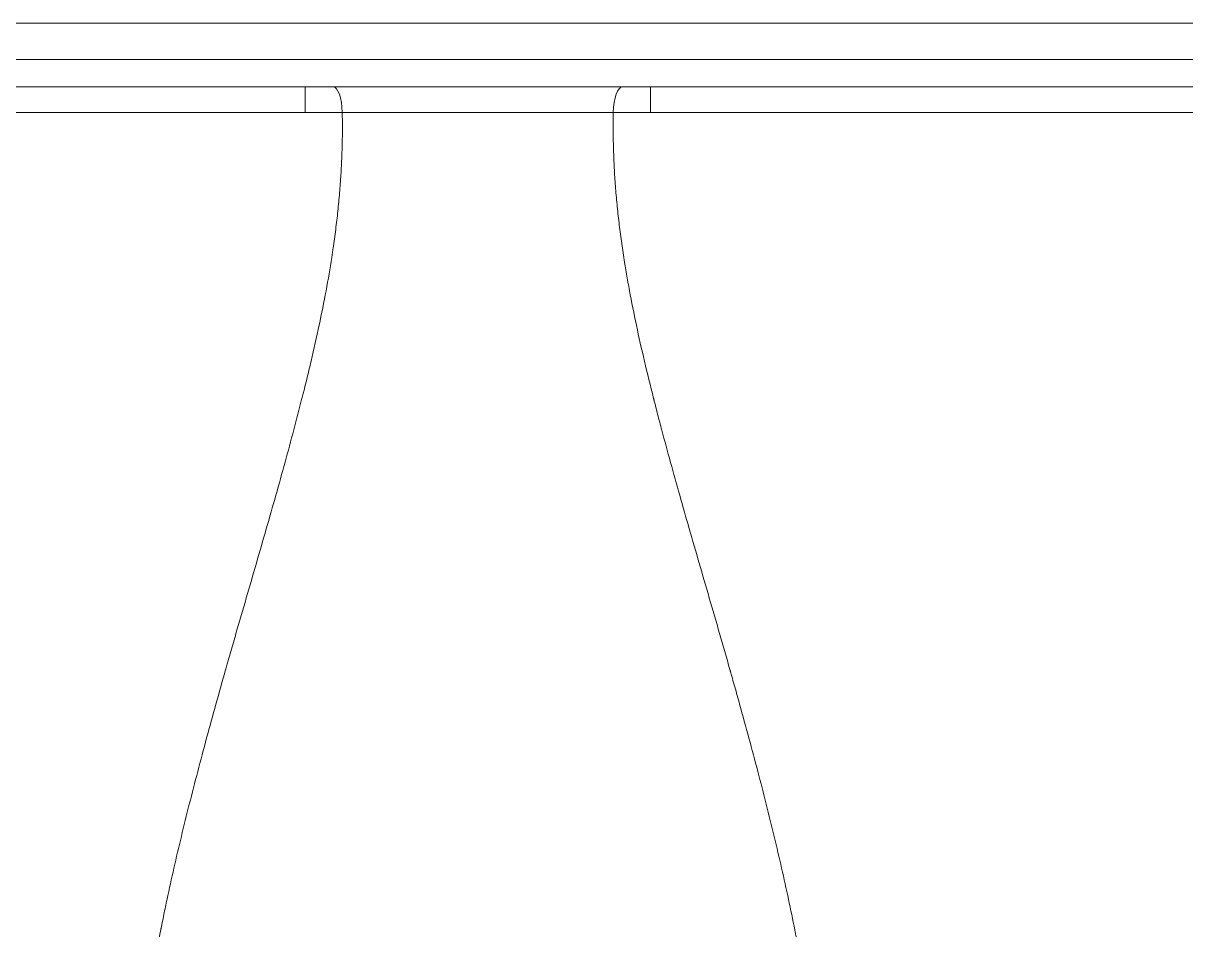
# Model space of a CAD drawing. Header units: millimetres. Extents: x 4664 to 8864, y -38 to 2932.
# Drawn here: x 5181.1 to 5292.7, y 1084.1 to 1171.2 of the extents above; entities that cross this region are included whole.
import ezdxf

# ---------------------------------------------------------------- set-up
doc = ezdxf.new("R2010")
doc.units = ezdxf.units.MM

msp = doc.modelspace()

# ---------------------------------------------------------------- linework, layer by layer
at = {"lineweight": 5}
for p, q in [((5563.994478635077, 1171.160166604209), (5103.194256123496, 1171.160166604209)), ((5103.194256123496, 1167.677698175313), (5563.994478635077, 1167.677698175313)), ((5559.549942633648, 1165.06584685364), (5107.638792124922, 1165.06584685364)), ((5208.154961821936, 1165.06584685364), (5208.154961821936, 1162.5786364922)), ((5241.324184216861, 1165.06584685364), (5241.324184216861, 1162.5786364922)), ((5208.154961821936, 1162.5786364922), (5171.113546916591, 1162.5786364922)), ((5237.749652863717, 1162.590689268452), (5211.729493175082, 1162.590689268452)), ((5317.009756181823, 1162.5786364922), (5241.324184216862, 1162.5786364922))]:
    msp.add_line(p, q, dxfattribs=at)
for centre, ratio, start_param, end_param in [((5210.836055924805, 1162.453995531967), 0.3425399247991052, 1.623156204354847, 3.141592653589793), ((5238.643090113992, 1162.453995531967), 0.3425399247990986, 3.141592653589506, 4.660029102824871)]:
    msp.add_ellipse(centre, major_axis=(0, -2.611851321672341), ratio=ratio, start_param=start_param, end_param=end_param, dxfattribs=at)
for points, knots in [([(5211.729493175082, 1162.590689268452), (5211.741029664787, 1162.030363733207), (5211.750369677818, 1160.904701707488), (5211.723492124951, 1159.201175803228), (5211.656095918066, 1157.482617033288), (5211.548608065739, 1155.749025397667), (5211.401514976573, 1154.000400896364), (5211.215364538237, 1152.23674352938), (5211.065634107279, 1151.050950040938), (5210.943895040907, 1150.157846708185), (5210.880665468118, 1149.710355487703), (5210.802807716496, 1149.186638177457), (5210.762861608029, 1148.924368467414), (5210.742634908152, 1148.793130848661), (5210.732458230406, 1148.727486348353), (5210.72735407008, 1148.694657675465), (5210.72479803587, 1148.678241733338), (5210.723519030417, 1148.670033360854), (5210.722879280625, 1148.665929074257), (5210.722559343964, 1148.66387690587), (5210.722399360193, 1148.662850815403), (5210.722319364448, 1148.662337768602), (5210.722279365611, 1148.66208124481), (5210.722251491298, 1148.661902481293), (5210.7222407595, 1148.661833656637), (5210.560216811006, 1147.622752002593), (5210.377926627687, 1146.561868340597), (5209.974533679137, 1144.396479128939), (5209.753429629785, 1143.291973579279), (5209.274469275366, 1141.039340592291), (5209.016611504064, 1139.891213154964), (5208.604091794771, 1138.136305583225), (5208.462299500386, 1137.545883656688), (5208.243441199453, 1136.652071662943), (5208.132469904294, 1136.203120890087), (5208.000364704556, 1135.675766630449), (5207.933660206892, 1135.411194911137), (5207.900145963183, 1135.278685404107), (5207.883348465972, 1135.212374738749), (5207.874939639006, 1135.179205428109), (5207.87073270787, 1135.162617278299), (5207.868628613132, 1135.154322329771), (5207.867576408502, 1135.150174637102), (5207.867050266874, 1135.148100736166), (5207.866787186233, 1135.147063772047), (5207.866655643455, 1135.146545286575), (5207.866589871452, 1135.146286042987), (5207.86654455363, 1135.146107421162), (5207.866527423917, 1135.146039903922), (5207.611888847052, 1134.142375480125), (5207.348371111749, 1133.128459721483), (5206.805169900666, 1131.080099324325), (5206.525485957833, 1130.045654685808), (5205.951736594676, 1127.956236528901), (5205.657670721857, 1126.901263010509), (5205.057141580472, 1124.770787093851), (5204.75067788788, 1123.695284695585), (5204.127550211319, 1121.523751019176), (5203.810885847188, 1120.427719741035), (5203.169779079226, 1118.215128304877), (5202.845336355965, 1117.098568146861), (5202.191330830226, 1114.844918950953), (5201.861767787368, 1113.707829913061), (5201.36575976844, 1111.986799696318), (5201.200148449758, 1111.410556847419), (5200.951608146283, 1110.542343409094), (5200.827307346907, 1110.107274398688), (5200.682301419303, 1109.598009876869), (5200.609809682028, 1109.342956613541), (5200.573567662655, 1109.215324731272), (5200.555447746106, 1109.151482477487), (5200.546388077501, 1109.119554772431), (5200.541858317663, 1109.103589275363), (5200.539593456619, 1109.095606115693), (5200.538461030847, 1109.091614433074), (5200.537894819154, 1109.089618566069), (5200.537611713604, 1109.088620626143), (5200.537490382718, 1109.088192936225), (5200.537409495475, 1109.087907809309), (5200.537367107933, 1109.087758393351), (5200.221939232717, 1107.975874749991), (5199.601999531272, 1105.7700607603), (5198.708088830769, 1102.514385398345), (5197.85373711883, 1099.31175565897), (5197.312961162408, 1097.212032914441), (5196.787809523446, 1095.129992044107), (5196.533046009998, 1094.097812546036), (5196.040386701781, 1092.051135424088), (5195.802491068913, 1091.036637800211), (5195.344821118424, 1089.025324426651), (5195.125046977562, 1088.028508676968), (5194.809920787404, 1086.546546458089), (5194.707301250856, 1086.05476928607), (5194.557123737666, 1085.320418879452), (5194.482972927832, 1084.954072513996), (5194.398130846828, 1084.528118887208), (5194.356129826792, 1084.315504690373), (5194.33523472442, 1084.209288246097), (5194.32481357545, 1084.156202687493), (5194.319609607807, 1084.129665574076), (5194.317009276481, 1084.116398433838), (5194.315709524042, 1084.109765217836), (5194.315059751139, 1084.106448698366), (5194.31473489052, 1084.104790460761), (5194.314572466667, 1084.103961347493), (5194.314491256355, 1084.103546792242), (5194.314450651603, 1084.103339514962), (5194.314423869993, 1084.103202800792), (5194.314410479221, 1084.1031344437), (5194.093047088531, 1082.97311939428), (5193.886861427697, 1081.861981011398), (5193.505677738316, 1079.677453167136), (5193.330679855329, 1078.604063705754), (5193.01264342747, 1076.495033704494), (5192.869605029106, 1075.459393164615), (5192.61619327446, 1073.425861006356), (5192.505820065286, 1072.427969387977), (5192.318373985614, 1070.469935072721), (5192.241301262435, 1069.509792375844), (5192.121016626143, 1067.62725590359), (5192.077804860143, 1066.704862128215), (5192.025723366271, 1064.897823498964), (5192.016853784853, 1064.013178645089), (5192.033854239573, 1062.28163785884), (5192.059724421008, 1061.434741926466), (5192.103119187535, 1060.606720454843)], [0, 0, 0, 0, 0.01562499999674569, 0.03124999999349137, 0.04687499999023706, 0.06249999998698275, 0.07812499998372843, 0.09374999998047412, 0.1093749999772198, 0.1093749999772198, 0.1171874999755927, 0.1210937499747791, 0.1230468749743724, 0.124023437474169, 0.1245117187240673, 0.1247558593490165, 0.1248779296614912, 0.1249389648177286, 0.1249694823958474, 0.1249847411849068, 0.1249923705794365, 0.1249961852767013, 0.1249980926253338, 0.1249980926253338, 0.1249999999739663, 0.1249999999739663, 0.1562499999717377, 0.1562499999717377, 0.1874999999695091, 0.1874999999695091, 0.2187499999672806, 0.2187499999672806, 0.2343749999661663, 0.2343749999661663, 0.242187499965609, 0.2460937499653304, 0.248046874965191, 0.2490234374651213, 0.2495117187150863, 0.2497558593400687, 0.2498779296525601, 0.249938964808806, 0.2499694823869289, 0.2499847411759905, 0.2499923705705213, 0.2499961852677867, 0.2499980926164195, 0.2499980926164195, 0.2499999999650523, 0.2499999999650523, 0.2812499999655935, 0.2812499999655935, 0.3124999999661347, 0.3124999999661347, 0.3437499999666759, 0.3437499999666759, 0.3749999999672171, 0.3749999999672171, 0.4062499999677582, 0.4062499999677582, 0.4374999999682994, 0.4374999999682994, 0.4687499999688406, 0.4687499999688406, 0.4843749999691112, 0.4843749999691112, 0.4921874999692464, 0.4960937499693142, 0.4980468749693483, 0.4990234374693653, 0.4995117187193737, 0.4997558593443778, 0.4998779296568798, 0.4999389648131309, 0.4999694823912565, 0.4999847411803193, 0.4999923705748509, 0.4999961852721166, 0.4999961852721166, 0.4999999999693824, 0.4999999999693824, 0.5312499999677641, 0.562499999966146, 0.5937499999645277, 0.6249999999629096, 0.6249999999629096, 0.6562499999612911, 0.6562499999612911, 0.6874999999596727, 0.6874999999596727, 0.7187499999580542, 0.7187499999580542, 0.7343749999572448, 0.7343749999572448, 0.7421874999568397, 0.7460937499566374, 0.748046874956536, 0.7490234374564853, 0.74951171870646, 0.7497558593314475, 0.7498779296439408, 0.7499389648001877, 0.7499694823783111, 0.7499847411673732, 0.7499923705619042, 0.7499961852591697, 0.7499980926078026, 0.7499980926078026, 0.7499999999564354, 0.7499999999564354, 0.7812499999618809, 0.7812499999618809, 0.8124999999673266, 0.8124999999673266, 0.8437499999727721, 0.8437499999727721, 0.8749999999782178, 0.8749999999782178, 0.9062499999836633, 0.9062499999836633, 0.9374999999891089, 0.9374999999891089, 0.9687499999945545, 0.9687499999945545, 1, 1, 1, 1]), ([(5211.729445776596, 1162.590688228744), (5211.722994173871, 1162.590682056677), (5211.710090181639, 1162.590669711789), (5211.690715446717, 1162.590650570431), (5211.671325610224, 1162.590630967899), (5211.651919512396, 1162.590610857336), (5211.632497601029, 1162.590590248428), (5211.6130598934, 1162.590569135738), (5211.593606522458, 1162.590547517914), (5211.574137590449, 1162.590525392539), (5211.554653208137, 1162.590502757517), (5211.535153484292, 1162.590479610696), (5211.51563852851, 1162.590455949971), (5211.496108450443, 1162.590431773257), (5211.476563360012, 1162.590407078496), (5211.457003367348, 1162.590381863656), (5211.437428582798, 1162.590356126726), (5211.417839116926, 1162.59032986573), (5211.39823508051, 1162.590303078707), (5211.378616584538, 1162.590275763729), (5211.358983740209, 1162.590247918889), (5211.339336658928, 1162.590219542312), (5211.319675452304, 1162.590190632142), (5211.300000232151, 1162.590161186552), (5211.280311110484, 1162.590131203744), (5211.260608199516, 1162.590100681939), (5211.240891611656, 1162.59006961939), (5211.221161459507, 1162.590038014374), (5211.201417855867, 1162.590005865192), (5211.181660913725, 1162.589973170177), (5211.161890746253, 1162.589939927682), (5211.142107466811, 1162.589906136088), (5211.122311188949, 1162.589871793806), (5211.10250202639, 1162.589836899268), (5211.082680093037, 1162.589801450935), (5211.06284550298, 1162.589765447296), (5211.042998370473, 1162.589728886862), (5211.023138809952, 1162.589691768175), (5211.003266936015, 1162.589654089802), (5210.983382863433, 1162.589615850334), (5210.963486707146, 1162.589577048393), (5210.943578582253, 1162.589537682624), (5210.923658604021, 1162.589497751701), (5210.903726887866, 1162.589457254324), (5210.883783549376, 1162.589416189218), (5210.863828704284, 1162.589374555138), (5210.843862468477, 1162.589332350862), (5210.823884957999, 1162.589289575199), (5210.803896289035, 1162.589246226982), (5210.783896577921, 1162.589202305071), (5210.763885941135, 1162.589157808354), (5210.743864495296, 1162.589112735745), (5210.723832357166, 1162.589067086186), (5210.703789643641, 1162.589020858644), (5210.683736471755, 1162.588974052117), (5210.663672958672, 1162.588926665624), (5210.643599221683, 1162.588878698216), (5210.623515378218, 1162.588830148969), (5210.603421545823, 1162.588781016987), (5210.58331784217, 1162.5887313014), (5210.563204385055, 1162.588681001366), (5210.543081292388, 1162.58863011607), (5210.522948682203, 1162.588578644725), (5210.502806672639, 1162.588526586568), (5210.482655381958, 1162.588473940866), (5210.462494928518, 1162.588420706914), (5210.442325430799, 1162.588366884032), (5210.422147007375, 1162.588312471567), (5210.401959776926, 1162.588257468895), (5210.381763858239, 1162.588201875419), (5210.361559370187, 1162.588145690569), (5210.341346431749, 1162.5880889138), (5210.321125161991, 1162.588031544599), (5210.300895680074, 1162.587973582475), (5210.280658105245, 1162.58791502697), (5210.260412556841, 1162.587855877647), (5210.24015915428, 1162.587796134102), (5210.21989801706, 1162.587735795954), (5210.199629264763, 1162.587674862853), (5210.179353017043, 1162.587613334473), (5210.159069393634, 1162.587551210518), (5210.138778514342, 1162.587488490718), (5210.118480499033, 1162.587425174828), (5210.098175467656, 1162.587361262636), (5210.077863540213, 1162.587296753954), (5210.057544836773, 1162.587231648619), (5210.037219477466, 1162.587165946501), (5210.016887582482, 1162.587099647491), (5209.99654927206, 1162.587032751513), (5209.976204666502, 1162.586965258515), (5209.955853886151, 1162.586897168472), (5209.935497051406, 1162.586828481388), (5209.915134282709, 1162.586759197295), (5209.894765700548, 1162.586689316251), (5209.874391425449, 1162.586618838337), (5209.85401157798, 1162.586547763671), (5209.833626278745, 1162.58647609239), (5209.81323564838, 1162.586403824662), (5209.792839807562, 1162.586330960681), (5209.772438876986, 1162.586257500668), (5209.752032977379, 1162.586183444873), (5209.731622229496, 1162.586108793571), (5209.71120675411, 1162.586033547066), (5209.690786672018, 1162.585957705686), (5209.670362104029, 1162.585881269792), (5209.649933170975, 1162.585804239766), (5209.629499993694, 1162.58572661602), (5209.609062693044, 1162.585648398993), (5209.588621389878, 1162.585569589153), (5209.568176205066, 1162.58549018699), (5209.547727259478, 1162.585410193025), (5209.527274673986, 1162.585329607806), (5209.506818569456, 1162.585248431907), (5209.486359066758, 1162.585166665927), (5209.465896286752, 1162.585084310496), (5209.44543035029, 1162.585001366268), (5209.424961378212, 1162.584917833924), (5209.404489491351, 1162.584833714176), (5209.384014810516, 1162.584749007755), (5209.363537456506, 1162.584663715427), (5209.343057550095, 1162.584577837978), (5209.322575212038, 1162.584491376225), (5209.302090563064, 1162.584404331012), (5209.281603723872, 1162.584316703207), (5209.261114815135, 1162.584228493706), (5209.240623957498, 1162.584139703431), (5209.220131271563, 1162.584050333332), (5209.199636877904, 1162.583960384387), (5209.179140897048, 1162.583869857594), (5209.158643449487, 1162.583778753984), (5209.13814465567, 1162.583687074611), (5209.117644635997, 1162.583594820557), (5209.09714351082, 1162.583501992931), (5209.076641400445, 1162.583408592868), (5209.056138425121, 1162.583314621526), (5209.035634705042, 1162.583220080095), (5209.015130360347, 1162.583124969785), (5208.994625511114, 1162.583029291838), (5208.974120277362, 1162.582933047516), (5208.95361477904, 1162.582836238115), (5208.933109136035, 1162.58273886495), (5208.912603468167, 1162.582640929365), (5208.892097895177, 1162.58254243273), (5208.871592536741, 1162.582443376441), (5208.851087512458, 1162.582343761917), (5208.830582941844, 1162.582243590607), (5208.810078944338, 1162.582142863984), (5208.789575639301, 1162.582041583546), (5208.769073146001, 1162.581939750818), (5208.748571583626, 1162.58183736735), (5208.72807107127, 1162.581734434718), (5208.707571727939, 1162.581630954521), (5208.687073672543, 1162.581526928388), (5208.6665770239, 1162.581422357969), (5208.646081900722, 1162.581317244942), (5208.625588421631, 1162.58121159101), (5208.60509670514, 1162.581105397902), (5208.584606869654, 1162.580998667368), (5208.564119033482, 1162.580891401189), (5208.543633314811, 1162.580783601168), (5208.523149831728, 1162.580675269133), (5208.5026687022, 1162.580566406936), (5208.48219004408, 1162.580457016456), (5208.461713975101, 1162.580347099598), (5208.441240612878, 1162.580236658288), (5208.420770074905, 1162.580125694477), (5208.400302478548, 1162.580014210147), (5208.379837941047, 1162.579902207295), (5208.359376579519, 1162.579789687949), (5208.338918510944, 1162.579676654163), (5208.318463852169, 1162.579563108004), (5208.298012719908, 1162.579449051593), (5208.277565230737, 1162.579334486985), (5208.257121501098, 1162.579219416575), (5208.23668164727, 1162.579103841624), (5208.216245785458, 1162.578987767722), (5208.195814031472, 1162.578871184431), (5208.175386501911, 1162.578754141217), (5208.161769556828, 1162.578675681311), (5208.154961821934, 1162.578636455607)], [0, 0, 0, 0, 0.005645458301845153, 0.01129160507370168, 0.01693842949557629, 0.02258592073955687, 0.02823406796988562, 0.03388286034312898, 0.03953228700825383, 0.04518233710680929, 0.0508329997729822, 0.0564842641337901, 0.06213611930919588, 0.06778855441216763, 0.07344155854888995, 0.07909512081885578, 0.08474923031495679, 0.09040387612369197, 0.09605904732520294, 0.1017147329934779, 0.1073709221964341, 0.1130276039960365, 0.1186847674484931, 0.1243424016042742, 0.13000049550838, 0.1356590382003079, 0.1413180187143137, 0.1469774260794778, 0.1526372493198478, 0.1582974774545605, 0.1639580994979784, 0.1696191044598121, 0.175280481345238, 0.1809422191550649, 0.1866043068858481, 0.1922667335299893, 0.197929488075872, 0.2035925595080539, 0.2092559368073248, 0.2149196089508439, 0.2205835649123355, 0.2262477936621051, 0.2319122841673006, 0.2375770253919435, 0.2432420062970901, 0.2489072158409913, 0.2545726429791587, 0.2602382766645813, 0.2659041058477546, 0.2715701194769217, 0.2772363064981007, 0.2829026558552883, 0.2885691564905606, 0.2942357973442089, 0.2999025673548554, 0.3055694554596184, 0.3112364505942215, 0.3169035416931282, 0.3225707176896675, 0.328237967516159, 0.33390528010409, 0.3395726443841631, 0.345240049286521, 0.350907483740818, 0.3565749366763594, 0.362242397022256, 0.3679098537075116, 0.373577295661202, 0.3792447118126075, 0.3849120910912942, 0.3905794224272587, 0.3962466947511259, 0.4019138969941837, 0.4075810180885973, 0.4132480469674747, 0.418914972565038, 0.4245817838167498, 0.4302484696594364, 0.4359150190313837, 0.4415814208725595, 0.4472476641246736, 0.4529137377313145, 0.4585796306380788, 0.4642453317927421, 0.4699108301453613, 0.4755761146483692, 0.4812411742567714, 0.4869059979282647, 0.4925705746233051, 0.498234893305322, 0.5038989429407695, 0.5095627124993414, 0.5152261909540485, 0.520889367281302, 0.5265522304611762, 0.532214769477406, 0.5378769733175879, 0.543538830973309, 0.5492003314402455, 0.5548614637182768, 0.5605222168116917, 0.5661825797292648, 0.5718425414843518, 0.5775020910951021, 0.5831612175845221, 0.5888199099806065, 0.5944781573165262, 0.6001359486306728, 0.6057932729668775, 0.611450119374426, 0.6171064769083061, 0.6227623346292704, 0.6284176816039231, 0.6340725069049656, 0.6397267996112114, 0.6453805488077994, 0.6510337435861988, 0.6566863730444973, 0.662338426287408, 0.6679898924264285, 0.6736407605799831, 0.6792910198735189, 0.6849406594396903, 0.6905896684183656, 0.6962380359569165, 0.7018857512101957, 0.707532803340754, 0.7131791815188878, 0.7188248749228736, 0.7244698727389569, 0.7301141641616098, 0.7357577383935335, 0.741400584645854, 0.7470426921382608, 0.7526840500990765, 0.7583246477653772, 0.7639644743831536, 0.7696035192074221, 0.7752417715023701, 0.7808792205414045, 0.7865158556073036, 0.7921516659924233, 0.7977866409986855, 0.803420769937788, 0.8090540421312663, 0.8146864469106851, 0.8203179736176901, 0.8259486116041651, 0.8315783502323015, 0.8372071788748306, 0.8428350869149961, 0.8484620637467468, 0.8540880987749022, 0.8597131814151805, 0.8653373010943238, 0.8709604472502955, 0.8765826093323367, 0.8822037768010664, 0.8878239391286359, 0.8934430857988325, 0.8990612063071606, 0.9046782901610438, 0.9102943268798331, 0.915909305995013, 0.9215232170502426, 0.9271360496015135, 0.9327477932172445, 0.9383584374784099, 0.9439679719786132, 0.9495763863242835, 0.9551836701346905, 0.9607898130420703, 0.9663948046918313, 0.9719986347425572, 0.9776012928661375, 0.983202768747946, 0.9888030520868745, 0.9944021325954514, 1, 1, 1, 1]), ([(5257.376026851265, 1060.606720454843), (5257.419416717266, 1061.434648418852), (5257.471155549994, 1063.128254239114), (5257.453429831454, 1064.897359843864), (5257.401368152116, 1066.704215340857), (5257.358169478137, 1067.626518035476), (5257.237916318878, 1069.508873316958), (5257.160861980357, 1070.468925903821), (5256.9734568642, 1072.42678096979), (5256.863106233538, 1073.424583448897), (5256.609742720222, 1075.457938299355), (5256.466729984342, 1076.493490670705), (5256.148746854862, 1078.602345305651), (5255.973776607454, 1079.675647569245), (5255.687930947171, 1081.31391338382), (5255.539161297744, 1082.140124395903), (5255.355498861965, 1083.116423926726), (5255.261160497377, 1083.607670362985), (5255.213366707066, 1083.854067748827), (5255.189313934077, 1083.977459983676), (5255.177248612506, 1084.039204486583), (5255.171206222258, 1084.070088834407), (5255.168182595306, 1084.085534032411), (5255.166670173943, 1084.093257387437), (5255.165913811295, 1084.097119253954), (5255.165535591981, 1084.099050234465), (5255.165346472828, 1084.100015736533), (5255.165251910877, 1084.10049849052), (5255.165204629307, 1084.100739868253), (5255.165170975608, 1084.100911673245), (5255.165157585538, 1084.100980030475), (5254.975127290569, 1085.071096860608), (5254.774779333297, 1086.050063532731), (5254.354703577354, 1088.025698992968), (5254.134975970112, 1089.022367781079), (5253.677397767446, 1091.03340747329), (5253.439547348471, 1092.047778377389), (5252.946975338367, 1094.094222301574), (5252.692253908882, 1095.126295321661), (5252.167181585931, 1097.208143477821), (5251.626479960316, 1099.307693749969), (5250.77222051977, 1102.510125506153), (5250.176325624713, 1104.68048424225), (5249.720397599687, 1106.321529881314), (5249.490181590965, 1107.145371847594), (5249.217846513908, 1108.112329315062), (5249.080765197614, 1108.597260175497), (5249.011999044276, 1108.840088637391), (5248.977559961583, 1108.961593626256), (5248.960326464648, 1109.022368810169), (5248.951706233017, 1109.052762074496), (5248.94739524713, 1109.067960124751), (5248.945239536756, 1109.075559504402), (5248.944161627223, 1109.079359282858), (5248.943622658873, 1109.081259194244), (5248.943353171301, 1109.082209155476), (5248.9432376759, 1109.082616282906), (5248.943160678804, 1109.082887701456), (5248.943124116154, 1109.083016586461), (5248.611842721702, 1110.250797159763), (5248.280130869727, 1111.408188090087), (5247.618915326007, 1113.702475732661), (5247.289411493082, 1114.839372444909), (5246.63551217536, 1117.092671651333), (5246.311116450805, 1118.209074145508), (5245.670089619355, 1120.421384915781), (5245.353458193747, 1121.517293191881), (5244.730380764368, 1123.688615526003), (5244.42393438121, 1124.764029584028), (5243.823422917553, 1126.894363482001), (5243.529357413824, 1127.94928332195), (5242.955590770517, 1130.038628783774), (5242.675889179229, 1131.073054405648), (5242.268447634264, 1132.609322174904), (5242.134650742697, 1133.118849654063), (5241.937134910536, 1133.879298206912), (5241.839171736723, 1134.258561816865), (5241.726304477985, 1134.699354862149), (5241.670230563694, 1134.91933109321), (5241.642284024776, 1135.029214135845), (5241.628333420716, 1135.084129388938), (5241.621363792619, 1135.111580448429), (5241.617880398002, 1135.125304336411), (5241.61613905567, 1135.132165869959), (5241.615268473261, 1135.135596534125), (5241.614833204248, 1135.137311840555), (5241.61461557529, 1135.138169487356), (5241.6145067622, 1135.138598309155), (5241.614452355999, 1135.138812719652), (5241.614418091693, 1135.138947752894), (5241.614400959559, 1135.13901526952), (5241.306535968028, 1136.352292146219), (5241.014379380719, 1137.543790011294), (5240.464346824534, 1139.883251438926), (5240.206469256699, 1141.031215001482), (5239.727434278633, 1143.283607824074), (5239.506275404349, 1144.388037084109), (5239.203621281681, 1146.012030247274), (5239.10758110134, 1146.547919513847), (5238.970956616364, 1147.343590731984), (5238.90450307732, 1147.739385670621), (5238.83026114379, 1148.197575259111), (5238.793966102655, 1148.425777260044), (5238.776025574556, 1148.539655062181), (5238.767107121903, 1148.596538163668), (5238.762660856296, 1148.624965764515), (5238.760440964655, 1148.639176077465), (5238.759331829247, 1148.646280362072), (5238.758777464162, 1148.649832286409), (5238.758500332277, 1148.651608194085), (5238.758361778996, 1148.6524961343), (5238.758292505523, 1148.652940101002), (5238.758257869578, 1148.653162083501), (5238.758235990546, 1148.653302308167), (5238.758225252159, 1148.653371131795), (5238.664487638932, 1149.254148889416), (5238.489367485819, 1150.450667593918), (5238.264494095109, 1152.230412820278), (5238.078109044794, 1153.995125216245), (5237.930825795809, 1155.744804781818), (5237.823193350639, 1157.479451516999), (5237.755699088641, 1159.199065421788), (5237.728770852789, 1160.903646496182), (5237.738109132049, 1162.030011992183), (5237.749652863717, 1162.590689268452)], [0, 0, 0, 0, 0.03124999999173258, 0.06249999998346516, 0.06249999998346516, 0.09374999997519773, 0.09374999997519773, 0.1249999999669303, 0.1249999999669303, 0.1562499999586629, 0.1562499999586629, 0.1874999999503955, 0.1874999999503955, 0.218749999942128, 0.218749999942128, 0.2343749999379943, 0.2421874999359274, 0.2460937499348938, 0.2480468749343771, 0.2490234374341187, 0.2495117186839896, 0.2497558593089251, 0.2498779296213929, 0.2499389647776269, 0.2499694823557441, 0.2499847411448025, 0.249992370539332, 0.2499961852365965, 0.2499980925852288, 0.2499980925852288, 0.2499999999338612, 0.2499999999338612, 0.2812499999374991, 0.2812499999374991, 0.312499999941137, 0.312499999941137, 0.3437499999447748, 0.3437499999447748, 0.3749999999484127, 0.3749999999484127, 0.4062499999520506, 0.4374999999556885, 0.4687499999593264, 0.4687499999593264, 0.4843749999611453, 0.4921874999620547, 0.4960937499625095, 0.4980468749627367, 0.4990234374628504, 0.4995117187129073, 0.4997558593379358, 0.4998779296504501, 0.4999389648067073, 0.4999694823848356, 0.4999847411738998, 0.4999923705684319, 0.4999961852656978, 0.4999961852656978, 0.4999999999629636, 0.4999999999629636, 0.5312499999641359, 0.5312499999641359, 0.5624999999653081, 0.5624999999653081, 0.5937499999664804, 0.5937499999664804, 0.6249999999676527, 0.6249999999676527, 0.6562499999688248, 0.6562499999688248, 0.6874999999699971, 0.6874999999699971, 0.7187499999711695, 0.7187499999711695, 0.7343749999717558, 0.7343749999717558, 0.742187499972049, 0.7460937499721956, 0.748046874972269, 0.7490234374723057, 0.7495117187223241, 0.7497558593473336, 0.7498779296598381, 0.7499389648160906, 0.7499694823942167, 0.7499847411832795, 0.7499923705778109, 0.7499961852750765, 0.7499980926237093, 0.7499980926237093, 0.7499999999723422, 0.7499999999723422, 0.7812499999768548, 0.7812499999768548, 0.8124999999813675, 0.8124999999813675, 0.8437499999858801, 0.8437499999858801, 0.8593749999881363, 0.8593749999881363, 0.8671874999892645, 0.8710937499898286, 0.8730468749901104, 0.8740234374902514, 0.874511718740322, 0.8747558593653573, 0.8748779296778749, 0.8749389648341338, 0.8749694824122632, 0.8749847412013282, 0.8749923705958605, 0.8749961852931268, 0.8749980926417601, 0.8749980926417601, 0.8749999999903932, 0.8749999999903932, 0.8906249999915941, 0.9062499999927949, 0.9218749999939957, 0.9374999999951965, 0.9531249999963972, 0.968749999997598, 0.984374999998799, 1, 1, 1, 1]), ([(5241.324184216866, 1162.578636455607), (5241.316699856178, 1162.578679574531), (5241.301729353216, 1162.578765822641), (5241.279271059355, 1162.578894412978), (5241.256807687534, 1162.579022446896), (5241.234339392642, 1162.579149864346), (5241.211866328657, 1162.579276677686), (5241.189388650058, 1162.579402879915), (5241.16690651146, 1162.579528469259), (5241.144420067705, 1162.579653442592), (5241.121929473826, 1162.579777797195), (5241.099434885058, 1162.579901530284), (5241.076936456829, 1162.580024639138), (5241.054434344761, 1162.580147121063), (5241.03192870466, 1162.580268973405), (5241.009419692523, 1162.580390193544), (5240.986907464518, 1162.580510778898), (5240.964392177, 1162.580630726919), (5240.941873986489, 1162.580750035096), (5240.919353049684, 1162.580868700954), (5240.896829523444, 1162.580986722057), (5240.874303564797, 1162.581104096), (5240.851775330925, 1162.581220820422), (5240.829244979171, 1162.581336892993), (5240.806712667028, 1162.581452311421), (5240.78417855214, 1162.581567073452), (5240.761642792297, 1162.58168117687), (5240.739105545427, 1162.581794619491), (5240.716566969602, 1162.581907399176), (5240.694027223027, 1162.582019513816), (5240.671486464034, 1162.582130961344), (5240.648944851091, 1162.582241739728), (5240.626402542781, 1162.582351846976), (5240.603859697812, 1162.582461281129), (5240.581316475012, 1162.582570040271), (5240.558773033315, 1162.58267812252), (5240.536229531771, 1162.582785526034), (5240.513686129531, 1162.582892249006), (5240.491142985853, 1162.582998289672), (5240.468600260088, 1162.5831036463), (5240.446058111685, 1162.5832083172), (5240.423516700183, 1162.58331230072), (5240.40097618521, 1162.583415595245), (5240.378436726478, 1162.583518199197), (5240.355898483776, 1162.583620111042), (5240.333361616974, 1162.583721329278), (5240.31082628601, 1162.583821852443), (5240.288292650892, 1162.583921679116), (5240.265760871695, 1162.584020807914), (5240.243231108554, 1162.584119237491), (5240.220703521663, 1162.584216966542), (5240.198178271268, 1162.584313993796), (5240.175655517667, 1162.584410318028), (5240.153135421204, 1162.584505938046), (5240.130618142262, 1162.5846008527), (5240.108103841272, 1162.584695060878), (5240.085592678691, 1162.584788561507), (5240.06308481501, 1162.584881353554), (5240.04058041075, 1162.584973436023), (5240.018079626456, 1162.58506480796), (5239.995582622689, 1162.585155468448), (5239.973089560028, 1162.585245416611), (5239.950600599068, 1162.585334651612), (5239.928115900408, 1162.58542317265), (5239.905635624653, 1162.58551097897), (5239.883159932411, 1162.58559806985), (5239.860688984288, 1162.585684444611), (5239.838222940876, 1162.585770102613), (5239.81576196277, 1162.585855043255), (5239.793306210538, 1162.585939265977), (5239.770855844737, 1162.586022770255), (5239.7484110259, 1162.586105555609), (5239.725971914537, 1162.586187621596), (5239.703538671125, 1162.586268967814), (5239.681111456111, 1162.586349593898), (5239.658690429903, 1162.586429499529), (5239.63627575287, 1162.586508684419), (5239.613867585334, 1162.586587148328), (5239.591466087571, 1162.58666489105), (5239.569071419806, 1162.586741912422), (5239.546683742204, 1162.58681821232), (5239.524303214872, 1162.586893790659), (5239.501929997852, 1162.586968647397), (5239.479564251124, 1162.587042782525), (5239.457206134593, 1162.587116196083), (5239.434855808085, 1162.587188888142), (5239.412513431353, 1162.58726085882), (5239.390179164066, 1162.587332108273), (5239.367853165807, 1162.587402636693), (5239.345535596067, 1162.587472444317), (5239.323226614245, 1162.58754153142), (5239.300926379638, 1162.587609898315), (5239.278635051447, 1162.587677545358), (5239.256352788765, 1162.587744472944), (5239.234079750575, 1162.587810681507), (5239.211816095749, 1162.58787617152), (5239.189561983039, 1162.5879409435), (5239.167317571084, 1162.588004998), (5239.145083018387, 1162.588068335614), (5239.122858483333, 1162.588130956977), (5239.10064412417, 1162.588192862761), (5239.078440099014, 1162.588254053682), (5239.05624656584, 1162.588314530492), (5239.034063682478, 1162.588374293986), (5239.011891606613, 1162.588433344996), (5238.989730495779, 1162.588491684395), (5238.967580507358, 1162.588549313097), (5238.945441798571, 1162.588606232055), (5238.923314526477, 1162.588662442258), (5238.901198847972, 1162.588717944741), (5238.879094919785, 1162.588772740576), (5238.857002898461, 1162.588826830872), (5238.834922940385, 1162.588880216781), (5238.812855201748, 1162.588932899495), (5238.790799838565, 1162.588984880243), (5238.768757006659, 1162.589036160294), (5238.746726861661, 1162.589086740958), (5238.724709559012, 1162.589136623583), (5238.702705253952, 1162.589185809557), (5238.680714101518, 1162.589234300309), (5238.658736256542, 1162.589282097304), (5238.636771873646, 1162.589329202047), (5238.61482110724, 1162.589375616085), (5238.592884111513, 1162.589421341003), (5238.570961040437, 1162.589466378424), (5238.549052047764, 1162.589510730011), (5238.52715728701, 1162.589554397465), (5238.505276911468, 1162.589597382527), (5238.48341107419, 1162.589639686978), (5238.461559927993, 1162.589681312636), (5238.43972362545, 1162.589722261358), (5238.417902318894, 1162.589762535042), (5238.396096160401, 1162.589802135622), (5238.374305301801, 1162.589841065073), (5238.352529894664, 1162.589879325406), (5238.330770090304, 1162.589916918672), (5238.309026039771, 1162.589953846963), (5238.287297893847, 1162.589990112405), (5238.265585803047, 1162.590025717166), (5238.243889917607, 1162.590060663449), (5238.222210387494, 1162.590094953498), (5238.20054736239, 1162.590128589594), (5238.178900991693, 1162.590161574057), (5238.157271424518, 1162.590193909243), (5238.135658809684, 1162.59022559755), (5238.114063295721, 1162.590256641409), (5238.092485030858, 1162.590287043291), (5238.070924163029, 1162.590316805706), (5238.049380839857, 1162.5903459312), (5238.02785520866, 1162.590374422356), (5238.006347416452, 1162.590402281798), (5237.984857609921, 1162.590429512183), (5237.963385935456, 1162.590456116209), (5237.941932539074, 1162.590482096609), (5237.920497566662, 1162.590507456149), (5237.899081163056, 1162.590532197659), (5237.87768347545, 1162.590556323906), (5237.856304640684, 1162.590579838053), (5237.834944832657, 1162.59060274198), (5237.81360408539, 1162.590625042511), (5237.792282953218, 1162.590646728203), (5237.770980047388, 1162.590667855952), (5237.756793207238, 1162.590681438116), (5237.749700261897, 1162.590688228744)], [0, 0, 0, 0, 0.006154243649099, 0.01230995226327215, 0.01846711218863487, 0.02462570975125269, 0.03078573125730922, 0.03694716299322426, 0.04310999122591748, 0.04927420220288852, 0.05543978215253108, 0.06160671728411418, 0.06777499378815693, 0.07394459783648426, 0.08011551558246331, 0.08628773316115583, 0.09246123668951303, 0.09863601226655949, 0.1048120459735551, 0.1109893238742276, 0.1171678320148812, 0.1233475564246453, 0.1295284831156406, 0.135710598083154, 0.1418938873058382, 0.148078336745851, 0.1542639323491737, 0.1604506600455853, 0.1666385057490835, 0.1728274553578977, 0.1790174947547726, 0.1852086098071189, 0.1914007863672198, 0.1975940102724147, 0.2037882673452947, 0.2099835433938942, 0.2161798242118703, 0.2223770955787244, 0.2285753432599713, 0.2347745530073367, 0.2409747105589719, 0.2471758016396118, 0.2533778119607889, 0.2595807272210761, 0.2657845331061729, 0.2719892152892411, 0.2781947594309411, 0.2844011511798007, 0.2906083761722915, 0.2968164200330378, 0.3030252683751249, 0.3092349068001396, 0.3154453208984713, 0.3216564962495049, 0.3278684184217812, 0.3340810729732372, 0.3402944454513986, 0.346508521393544, 0.3527232863269606, 0.3589387257691358, 0.3651548252279198, 0.3713715702017671, 0.3775889461799195, 0.3838069386426616, 0.3900255330614335, 0.396244714899097, 0.4024644696101477, 0.4086847826408634, 0.4149056394295814, 0.4211270254068801, 0.4273489259957197, 0.4335713266117386, 0.4397942126634107, 0.4460175695522873, 0.4522413826731611, 0.4584656374142763, 0.464690319157602, 0.4709154132789465, 0.477140905148223, 0.483366780129651, 0.4895930235819543, 0.4958196208585682, 0.5020465573078563, 0.5082738182732991, 0.5145013890937656, 0.5207292551036246, 0.5269574016330196, 0.5331858140080982, 0.5394144775511277, 0.545643377580814, 0.5518724994124473, 0.5581018283581144, 0.5643313497269504, 0.5705610488252798, 0.5767909109568884, 0.5830209214232391, 0.5892510655235806, 0.5954813285553262, 0.6017116958141066, 0.60794215259408, 0.6141726841880587, 0.6204032758878043, 0.6266339129842454, 0.6328645807675504, 0.6390952645275371, 0.6453259495536893, 0.6515566211355164, 0.6577872645626788, 0.6640178651252572, 0.6702484081139023, 0.6764788788200999, 0.68270926253635, 0.6889395445563838, 0.6951697101753679, 0.7013997446901608, 0.7076296333994528, 0.7138593616040156, 0.720088914606939, 0.7263182777137689, 0.7325474362327831, 0.7387763754751765, 0.7450050807552503, 0.7512335373906976, 0.7574617307027255, 0.7636896460162669, 0.7699172686602861, 0.7761445839679164, 0.7823715772766344, 0.7885982339285588, 0.794824539270609, 0.8010504786546713, 0.8072760374379293, 0.8135012009829811, 0.8197259546579977, 0.8259502838370967, 0.8321741739004093, 0.8383976102343063, 0.8446205782316736, 0.8508430632920883, 0.8570650508219324, 0.8632865262348058, 0.8695074749515083, 0.8757278824003981, 0.8819477340175402, 0.8881670152468871, 0.8943857115405834, 0.9006038083590528, 0.9068212911712478, 0.9130381454549188, 0.9192543566966889, 0.9254699103924171, 0.9316847920472258, 0.937898987175852, 0.9441124813027774, 0.9503252599624435, 0.9565373086994675, 0.9627486130688399, 0.9689591586360787, 0.9751689309775232, 0.981377915680476, 0.9875860983433836, 0.993793464576094, 1, 1, 1, 1])]:
    msp.add_open_spline(points, degree=3, knots=knots, dxfattribs=at)

doc.saveas('drawing.dxf')
